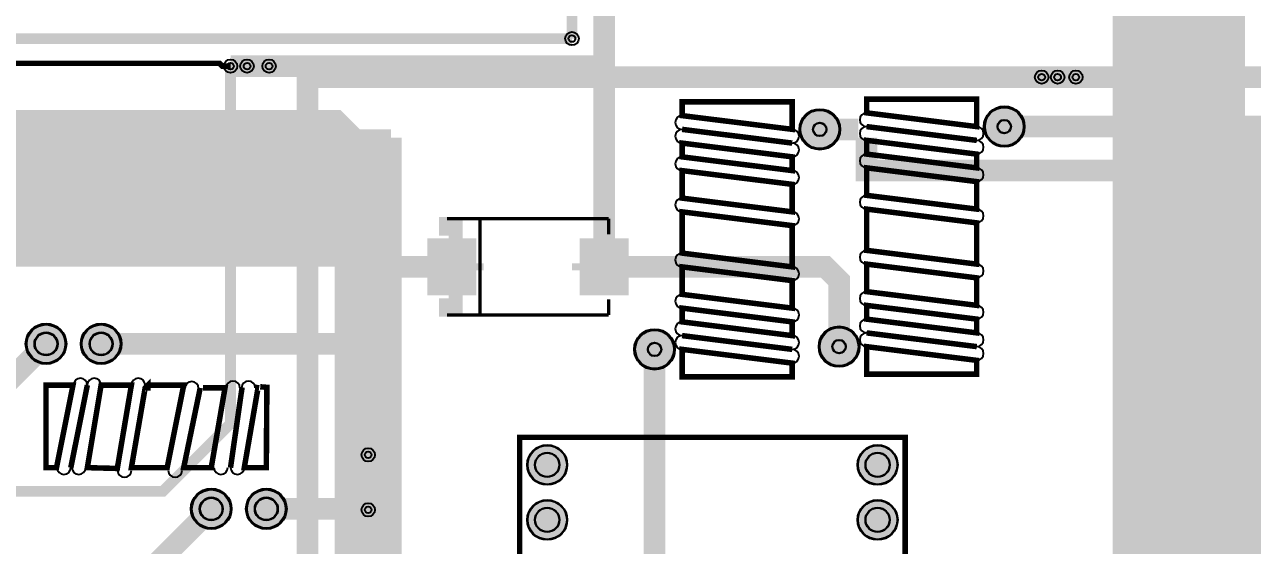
# Model space of a CAD drawing. Header units: millimetres. Extents: x 4 to 167, y 3 to 129.
# Drawn here: x 36.1 to 92.7, y 65.9 to 89.9 of the extents above; entities that cross this region are included whole.
import ezdxf

# ---------------------------------------------------------------- set-up
doc = ezdxf.new("R2010")
doc.units = ezdxf.units.MM
for name, color, linetype, true_color in [('BottomLayer', 7, 'Continuous', 0x0000ff), ('BottomSolderMaskLayer', 7, 'Continuous', 0xaa00ff), ('Document', 7, 'Continuous', 0xffffff), ('Hole', 7, 'Continuous', 0x222222), ('Multi-Layer', 7, 'Continuous', 0xc0c0c0), ('TopLayer', 7, 'Continuous', 0xff0000), ('TopPasteMaskLayer', 7, 'Continuous', 0x808080), ('TopSilkLayer', 7, 'Continuous', 0xffcc00), ('TopSolderMaskLayer', 7, 'Continuous', 0x800080)]:
    doc.layers.add(name, color=color, linetype=linetype, true_color=true_color)

msp = doc.modelspace()

# ---------------------------------------------------------------- hatches: boundary and pattern name
at = {"layer": 'BottomLayer'}
msp.add_hatch(color=256, dxfattribs=at).paths.add_polyline_path([(109.60121920243841, 59.43611887223767), (109.60121920243841, 84.32816865633731), (89.46454152908291, 84.32816865633731), (89.33754127508246, 84.20116840233675), (89.33754127508246, 58.928117856235644)])
at = {"layer": 'BottomSolderMaskLayer'}
for points in [[(80.34036068072139, 85.2171704343408, 1), (82.21996443992892, 85.2171704343408, 1)], [(71.83134366268739, 85.09017018034035, 1), (73.71094742189491, 85.09017018034035, 1)], [(36.144272288544634, 75.18415036830072, 1), (38.02387604775215, 75.18415036830072, 1)], [(38.68427736855477, 75.18415036830072, 1), (40.56388112776228, 75.18415036830072, 1)], [(72.72034544069099, 75.05715011430016, 1), (74.59994919989852, 75.05715011430016, 1)], [(64.21132842265676, 74.93014986029971, 1), (66.09093218186429, 74.93014986029971, 1)], [(59.27272034544061, 69.59613919227832, 1), (61.12352044704081, 69.59613919227832, 1)], [(74.51275082550163, 69.59613919227832, 1), (76.36355092710184, 69.59613919227832, 1)], [(43.76428752857503, 67.56413512827021, 1), (45.643891287782544, 67.56413512827021, 1)], [(46.304292608585165, 67.56413512827021, 1), (48.18389636779268, 67.56413512827021, 1)], [(59.27272034544061, 67.05613411226818, 1), (61.12352044704081, 67.05613411226818, 1)], [(74.51275082550163, 67.05613411226818, 1), (76.36355092710184, 67.05613411226818, 1)]]:
    msp.add_hatch(color=256, dxfattribs=at).paths.add_polyline_path(points)
at = {"layer": 'Document'}
for points in [[(55.659105918211935, 80.8901701803403), (55.659105918211935, 79.8151638303276), (56.30411480822954, 79.8151638303276), (56.30411480822954, 80.8901701803403)], [(56.465354330708806, 79.8151638303276), (56.465354330708806, 77.6651511303022), (56.787858775717496, 77.6651511303022), (56.787858775717496, 79.8151638303276)], [(55.981610363220625, 78.90139700279394), (55.981610363220625, 78.57891795783587), (57.27160274320545, 78.57891795783587), (57.27160274320545, 78.90139700279394)], [(62.63662687325382, 78.90139700279394), (62.63662687325382, 78.57891795783587), (61.34663449326899, 78.57891795783587), (61.34663449326899, 78.90139700279394)], [(55.659105918211935, 76.59014478028962), (55.659105918211935, 77.6651511303022), (56.30411480822954, 77.6651511303022), (56.30411480822954, 76.59014478028962)]]:
    msp.add_hatch(color=256, dxfattribs=at).paths.add_polyline_path(points)
at = {"layer": 'Multi-Layer'}
for points in [[(80.39116078232159, 85.2171704343408, 1), (82.16916433832871, 85.2171704343408, 1)], [(71.88214376428759, 85.09017018034035, 1), (73.66014732029471, 85.09017018034035, 1)], [(36.19507239014484, 75.18415036830072, 1), (37.973075946151944, 75.18415036830072, 1)], [(38.73507747015497, 75.18415036830072, 1), (40.51308102616208, 75.18415036830072, 1)], [(72.7711455422912, 75.05715011430016, 1), (74.54914909829832, 75.05715011430016, 1)], [(64.26212852425697, 74.93014986029971, 1), (66.04013208026409, 74.93014986029971, 1)], [(59.29812039624071, 69.59613919227832, 1), (61.09812039624071, 69.59613919227832, 1)], [(74.53815087630173, 69.59613919227832, 1), (76.33815087630174, 69.59613919227832, 1)], [(43.815087630175235, 67.56413512827021, 1), (45.59309118618234, 67.56413512827021, 1)], [(46.35509271018537, 67.56413512827021, 1), (48.133096266192474, 67.56413512827021, 1)], [(59.29812039624071, 67.05613411226818, 1), (61.09812039624071, 67.05613411226818, 1)], [(74.53815087630173, 67.05613411226818, 1), (76.33815087630174, 67.05613411226818, 1)]]:
    msp.add_hatch(color=256, dxfattribs=at).paths.add_polyline_path(points)
at = {"layer": 'TopLayer'}
for points in [[(29.210058420116866, 78.99415798831592), (29.210058420116866, 85.97917195834384), (50.67310134620266, 85.97917195834384), (51.94310388620784, 84.70916941833877), (51.94310388620784, 78.7401574803149)], [(56.901625603251205, 80.03616967233938), (56.901625603251205, 77.44414528829043), (54.6941071882145, 77.44414528829043), (54.6941071882145, 80.03616967233938)], [(61.71661163322324, 80.03616967233938), (61.71661163322324, 77.44414528829043), (63.92413004825994, 77.44414528829043), (63.92413004825994, 80.03616967233938)]]:
    msp.add_hatch(color=256, dxfattribs=at).paths.add_polyline_path(points)
at = {"layer": 'TopPasteMaskLayer'}
for points in [[(56.901625603251205, 80.03616967233938), (56.901625603251205, 77.44414528829043), (54.6941071882145, 77.44414528829043), (54.6941071882145, 80.03616967233938)], [(61.71661163322324, 80.03616967233938), (61.71661163322324, 77.44414528829043), (63.92413004825994, 77.44414528829043), (63.92413004825994, 80.03616967233938)]]:
    msp.add_hatch(color=256, dxfattribs=at).paths.add_polyline_path(points)
at = {"layer": 'TopSilkLayer'}
for points in [[(55.659105918211935, 81.04257048514091), (55.659105918211935, 80.18856997713999), (55.20190500381, 80.18856997713999), (55.20190500381, 81.04257048514091)], [(55.659105918211935, 76.4377444754889), (55.659105918211935, 77.29174498348993), (55.20190500381, 77.29174498348993), (55.20190500381, 76.4377444754889)]]:
    msp.add_hatch(color=256, dxfattribs=at).paths.add_polyline_path(points)
at = {"layer": 'TopSolderMaskLayer'}
for points in [[(80.34036068072139, 85.2171704343408, 1), (82.21996443992892, 85.2171704343408, 1)], [(71.83134366268739, 85.09017018034035, 1), (73.71094742189491, 85.09017018034035, 1)], [(56.92702711535276, 80.06156997204482), (56.92702711535276, 77.41874498858499), (54.66870801419532, 77.41874498858499), (54.66870801419532, 80.06156997204482)], [(61.691210121121685, 80.06156997204482), (61.691210121121685, 77.41874498858499), (63.949529222279125, 77.41874498858499), (63.949529222279125, 80.06156997204482)], [(36.144272288544634, 75.18415036830072, 1), (38.02387604775215, 75.18415036830072, 1)], [(38.68427736855477, 75.18415036830072, 1), (40.56388112776228, 75.18415036830072, 1)], [(72.72034544069099, 75.05715011430016, 1), (74.59994919989852, 75.05715011430016, 1)], [(64.21132842265676, 74.93014986029971, 1), (66.09093218186429, 74.93014986029971, 1)], [(59.27272034544061, 69.59613919227832, 1), (61.12352044704081, 69.59613919227832, 1)], [(74.51275082550163, 69.59613919227832, 1), (76.36355092710184, 69.59613919227832, 1)], [(43.76428752857503, 67.56413512827021, 1), (45.643891287782544, 67.56413512827021, 1)], [(46.304292608585165, 67.56413512827021, 1), (48.18389636779268, 67.56413512827021, 1)], [(59.27272034544061, 67.05613411226818, 1), (61.12352044704081, 67.05613411226818, 1)], [(74.51275082550163, 67.05613411226818, 1), (76.36355092710184, 67.05613411226818, 1)]]:
    msp.add_hatch(color=256, dxfattribs=at).paths.add_polyline_path(points)

# ---------------------------------------------------------------- linework, layer by layer
at = {"layer": 'BottomLayer'}
for points, const_width in [([(89.33754127508246, 126.11125222250439), (89.33754127508246, 6.223266446532875)], 6.000000000000001), ([(45.59309118618239, 88.01117602235195), (46.355092710185545, 88.01117602235195)], 1), ([(46.355092710185545, 88.01117602235195), (47.3710947421896, 88.01117602235195)], 1), ([(45.59309118618239, 88.01117602235195), (45.59309118618239, 71.50114300228597), (42.67208534417068, 68.58013716027426), (42.463347726695474, 68.37134874269736), (28.321056642113263, 68.37134874269736)], 0.5), ([(83.00447040894073, 87.50317500634992), (49.14909829819658, 87.50317500634992), (49.14909829819658, 29.083058166116302), (47.24409448818892, 29.083058166116302)], 1), ([(83.7411226822453, 87.50317500634992), (83.00452120904242, 87.50317500634992)], 1), ([(84.58216916433844, 87.50317500634992), (83.7411226822453, 87.50317500634992)], 1), ([(51.94310388620784, 70.05986791973578), (51.94310388620784, 85.09017018034035)], 2), ([(109.60121920243841, 84.32816865633731), (89.33754127508246, 84.32816865633731)], 1), ([(51.94310388620784, 67.51986283972565), (51.94310388620784, 70.05986791973578)], 2), ([(40.910083820167756, 60.179070358140734), (40.910083820167756, 63.77012954025906), (44.70408940817879, 67.56413512827021)], 1), ([(51.94310388620784, 64.85285750571495), (51.94310388620784, 67.51986283972565)], 2)]:
    msp.add_lwpolyline(points, dxfattribs=dict(at, const_width=const_width))
at = {"layer": 'BottomSolderMaskLayer'}
for points, const_width in [([(89.33754127508246, 126.11125222250439), (89.33754127508246, 6.223266446532875)], 6.101600203200407), ([(51.94310388620784, 46.736093472186894), (51.94310388620784, 85.09017018034035)], 2.1016002032004066), ([(51.94434848869696, 46.736093472186894), (51.94310388620784, 78.7401574803149)], 2.1016002032004066)]:
    msp.add_lwpolyline(points, dxfattribs=dict(at, const_width=const_width))
for centre, radius in [((81.28016256032515, 85.2171704343408), 0.9398018796037594), ((72.77114554229115, 85.09017018034035), 0.9398018796037594), ((81.28016256032515, 85.2171704343408), 0.3168474908378388), ((72.77114554229115, 85.09017018034035), 0.3168474908378388), ((37.08407416814839, 75.18415036830072), 0.9398018796037594), ((39.62407924815852, 75.18415036830072), 0.9398018796037594), ((73.66014732029475, 75.05715011430016), 0.9398018796037594), ((37.08407416814839, 75.18415036830072), 0.5370296454878625), ((39.62407924815852, 75.18415036830072), 0.5370296454878625), ((65.15113030226053, 74.93014986029971), 0.9398018796037594), ((73.66014732029475, 75.05715011430016), 0.3168474908378388), ((65.15113030226053, 74.93014986029971), 0.3168474908378388), ((60.19812039624071, 69.59613919227832), 0.9254000508001016), ((75.43815087630173, 69.59613919227832), 0.9254000508001016), ((60.19812039624071, 69.59608839217674), 0.5655353117157847), ((75.43812547625089, 69.59608839217674), 0.5655353117157847), ((44.70408940817879, 67.56413512827021), 0.9398018796037594), ((44.70408940817879, 67.56413512827021), 0.5370296454878625), ((47.24409448818892, 67.56413512827021), 0.9398018796037594), ((47.24409448818892, 67.56413512827021), 0.5370296454878625), ((60.19812039624071, 67.05613411226818), 0.9254000508001016), ((75.43815087630173, 67.05613411226818), 0.9254000508001016), ((60.19812039624071, 67.0560833121666), 0.5655353117157847), ((75.43812547625089, 67.0560833121666), 0.5655353117157847)]:
    msp.add_circle(centre, radius, dxfattribs=at)
at = {"layer": 'Hole'}
for centre in [(61.34112268224544, 89.28117856235713), (45.59309118618239, 88.01117602235195), (46.355092710185545, 88.01117602235195), (47.3710947421896, 88.01117602235195), (83.00457200914389, 87.50317500634992), (83.741173482347, 87.50317500634992), (84.58216916433844, 87.50317500634992), (51.94310388620784, 70.0599441198882), (51.94310388620784, 67.51993903987807)]:
    msp.add_circle(centre, 0.15499110998222, dxfattribs=at)
at = {"layer": 'Multi-Layer'}
for centre, radius in [((61.34112268224544, 89.28117856235713), 0.31000762001524007), ((45.59309118618239, 88.01117602235195), 0.31000762001524007), ((46.355092710185545, 88.01117602235195), 0.31000762001524007), ((47.3710947421896, 88.01117602235195), 0.31000762001524007), ((83.00457200914389, 87.50317500634992), 0.31000762001524007), ((83.741173482347, 87.50317500634992), 0.31000762001524007), ((84.58216916433844, 87.50317500634992), 0.31000762001524007), ((81.28016256032515, 85.2171704343408), 0.8890017780035562), ((72.77114554229115, 85.09017018034035), 0.8890017780035562), ((81.28016256032515, 85.2171704343408), 0.2997205994411989), ((72.77114554229115, 85.09017018034035), 0.2997205994411989), ((37.08407416814839, 75.18415036830072), 0.8890017780035562), ((39.62407924815852, 75.18415036830072), 0.8890017780035562), ((73.66014732029475, 75.05715011430016), 0.8890017780035562), ((37.08407416814839, 75.18415036830072), 0.5080010160020321), ((39.62407924815852, 75.18415036830072), 0.5080010160020321), ((65.15113030226053, 74.93014986029971), 0.8890017780035562), ((73.66014732029475, 75.05715011430016), 0.2997205994411989), ((65.15113030226053, 74.93014986029971), 0.2997205994411989), ((51.94310388620784, 70.0599441198882), 0.31000762001524007), ((60.19812039624071, 69.59613919227832), 0.9000000000000001), ((75.43815087630173, 69.59613919227832), 0.9000000000000001), ((60.19812039624071, 69.59608839217674), 0.5500127000254001), ((75.43812547625089, 69.59608839217674), 0.5500127000254001), ((44.70408940817879, 67.56413512827021), 0.8890017780035562), ((44.70408940817879, 67.56413512827021), 0.5080010160020321), ((47.24409448818892, 67.56413512827021), 0.8890017780035562), ((47.24409448818892, 67.56413512827021), 0.5080010160020321), ((51.94310388620784, 67.51993903987807), 0.31000762001524007), ((60.19812039624071, 67.05613411226818), 0.9000000000000001), ((60.19812039624071, 67.0560833121666), 0.5500127000254001), ((75.43815087630173, 67.05613411226818), 0.9000000000000001), ((75.43812547625089, 67.0560833121666), 0.5500127000254001)]:
    msp.add_circle(centre, radius, dxfattribs=at)
at = {"layer": 'TopLayer'}
for points, const_width in [([(61.34112268224544, 89.28117856235713), (61.34112268224544, 95.250190500381), (53.08610617221234, 95.250190500381), (53.08610617221234, 114.63042926085848)], 0.5), ([(62.819405638811304, 78.7401574803149), (62.819405638811304, 95.250190500381), (63.39364998730002, 95.250190500381)], 1), ([(18.415036830073632, 71.31572263144517), (12.319024638049314, 71.31572263144517), (12.319024638049314, 89.28117856235713), (61.34112268224544, 89.28117856235713)], 0.5), ([(46.355092710185545, 88.01117602235195), (45.59309118618239, 88.01117602235195)], 1), ([(47.3710947421896, 88.01117602235195), (46.355092710185545, 88.01117602235195)], 1), ([(62.82047244094497, 78.7401574803149), (62.82047244094497, 88.01117602235195), (47.3710947421896, 88.01117602235195)], 1), ([(22.098044196088495, 81.63957327914648), (13.970027940055843, 81.63957327914648), (13.970027940055843, 88.13817627635251), (45.085090170180365, 88.13817627635251), (45.212090424180815, 88.01117602235195), (45.59309118618239, 88.01117602235195)], 0.25400050800101603), ([(83.7411226822453, 87.50317500634992), (83.00452120904242, 87.50317500634992)], 1), ([(84.58216916433844, 87.50317500634992), (83.7411226822453, 87.50317500634992)], 1), ([(154.9403098806199, 44.66598933197861), (151.85420370840757, 44.66598933197861), (150.87630175260347, 43.688087376174735), (150.87630175260347, 41.529083058166066), (147.8282956565913, 38.48107696215391), (98.1711963423927, 38.48107696215391), (97.2821945643891, 39.370078740157396), (97.2821945643891, 87.50317500634992), (84.58216916433844, 87.50317500634992)], 1), ([(51.94310388620784, 67.56413512827021), (51.94310388620784, 84.70916941833877)], 3.0000000000000004), ([(72.77114554229115, 85.09017018034035), (74.54914909829813, 85.09017018034035)], 1), ([(150.36830073660144, 35.73787147574285), (150.36830073660144, 36.703073406146814), (95.37719075438145, 36.703073406146814), (95.37719075438145, 85.2171704343408), (81.28016256032515, 85.2171704343408)], 1), ([(150.241300482601, 20.49276098552184), (150.241300482601, 22.98704597409187), (146.30429260858523, 22.98704597409187), (146.30429260858523, 34.79806959613916), (93.59918719837447, 34.79806959613916), (93.59918719837447, 83.1851663703327), (74.93014986029971, 83.1851663703327), (74.93014986029971, 84.70916941833877)], 1), ([(25.65405130810268, 78.99415798831592), (51.94310388620784, 78.99415798831592)], 0.5), ([(55.79781559563139, 78.7401574803149), (51.94310388620784, 78.7401574803149)], 1), ([(73.66014732029475, 75.05715011430016), (73.66014732029475, 78.10515621031243), (73.02514605029205, 78.7401574803149), (62.82042164084328, 78.7401574803149)], 1), ([(89.24084328168647, 6.223266446532875), (89.28117856235713, 77.59715519431029)], 3.0000000000000004), ([(33.977647955296106, 70.99314198628394), (33.977647955296106, 72.07772415544821), (37.08407416814839, 75.18415036830072)], 1), ([(39.62407924815852, 75.18415036830072), (51.94310388620784, 75.18415036830072)], 1), ([(65.15113030226053, 74.93014986029971), (65.15113030226053, 62.35712471424938), (71.3284226568453, 56.1798323596646), (71.3284226568453, 50.29210058420108)], 1), ([(51.94310388620784, 67.56413512827021), (51.94310388620784, 6.223012446024882)], 3.0000000000000004), ([(47.24409448818892, 67.56413512827021), (51.94310388620784, 67.56413512827021)], 1)]:
    msp.add_lwpolyline(points, dxfattribs=dict(at, const_width=const_width))
at = {"layer": 'TopSilkLayer', "const_width": 0.25400050800101603}
for points in [[(71.50114300228597, 85.09017018034035), (71.50114300228597, 86.36017272034542), (66.4211328422657, 86.36017272034542), (66.4211328422657, 85.72517145034283), (71.50114300228597, 85.09017018034035)], [(80.01016002031997, 85.2171704343408), (80.01016002031997, 86.48717297434587), (74.93014986029971, 86.48717297434587), (74.93014986029971, 85.85217170434339), (80.01016002031997, 85.2171704343408)], [(71.50114300228597, 83.82016764033528), (66.4211328422657, 84.45516891033776), (66.4211328422657, 83.82016764033528), (71.50114300228597, 83.1851663703327), (71.50114300228597, 83.82016764033528)], [(80.01016002031997, 83.94716789433573), (74.93014986029971, 84.58216916433832), (74.93014986029971, 83.94716789433573), (80.01016002031997, 83.31216662433326), (80.01016002031997, 83.94716789433573)], [(71.50114300228597, 82.5501651003301), (66.4211328422657, 83.1851663703327), (66.4211328422657, 81.91516383032763), (71.50114300228597, 81.28016256032504), (71.50114300228597, 82.5501651003301)], [(80.01016002031997, 82.67716535433067), (74.93014986029971, 83.31216662433326), (74.93014986029971, 82.04216408432808), (80.01016002031997, 81.4071628143256), (80.01016002031997, 82.67716535433067)], [(80.01016002031997, 80.77216154432301), (74.93014986029971, 81.4071628143256), (74.93014986029971, 79.50215900431795), (80.01016002031997, 78.86715773431547), (80.01016002031997, 80.77216154432301)], [(71.50114300228597, 80.64516129032256), (66.4211328422657, 81.28016256032504), (66.4211328422657, 79.3751587503175), (71.50114300228597, 78.7401574803149), (71.50114300228597, 80.64516129032256)], [(71.50114300228597, 78.10515621031243), (66.4211328422657, 78.7401574803149), (66.4211328422657, 77.47015494030984), (71.50114300228597, 76.83515367030725), (71.50114300228597, 78.10515621031243)], [(80.01016002031997, 78.23215646431288), (74.93014986029971, 78.86715773431547), (74.93014986029971, 77.59715519431029), (80.01016002031997, 76.96215392430781), (80.01016002031997, 78.23215646431288)], [(80.01016002031997, 76.32715265430522), (74.93014986029971, 76.96215392430781), (74.93014986029971, 76.32715265430522), (80.01016002031997, 75.69215138430275), (80.01016002031997, 76.32715265430522)], [(71.50114300228597, 76.20015240030477), (66.4211328422657, 76.83515367030725), (66.4211328422657, 76.20015240030477), (71.50114300228597, 75.56515113030218), (71.50114300228597, 76.20015240030477)], [(71.50114300228597, 74.29514859029712), (66.4211328422657, 74.93014986029971), (66.4211328422657, 73.66014732029464), (71.50114300228597, 73.66014732029464), (71.50114300228597, 74.29514859029712)], [(80.01016002031997, 74.42214884429768), (74.93014986029971, 75.05715011430016), (74.93014986029971, 73.78714757429509), (80.01016002031997, 73.78714757429509), (80.01016002031997, 74.42214884429768)], [(37.08407416814839, 73.27914655829306), (37.08407416814839, 69.46913893827787), (37.566675133350145, 69.46913893827787), (38.3286766573533, 73.27914655829306), (37.08407416814839, 73.27914655829306)], [(39.62407924815852, 73.27914655829306), (38.98907797815605, 69.46913893827787), (40.37058674117361, 69.43078486156969), (41.02108204216415, 73.27914655829306), (39.62407924815852, 73.27914655829306)]]:
    msp.add_lwpolyline(points, close=True, dxfattribs=at)
at = {"layer": 'TopSilkLayer'}
for points, const_width in [([(66.4211328422657, 85.09017018034035), (71.50114300228597, 84.45516891033776)], 0.25400050800101603), ([(74.93014986029971, 85.2171704343408), (80.01016002031997, 84.58216916433832)], 0.25400050800101603), ([(63.03535687071371, 80.96637033274067), (55.58288036576096, 80.96637033274067)], 0.15240030480060962), ([(57.10485140970286, 76.51394462788926), (57.10485140970286, 80.96637033274067)], 0.15240030480060962), ([(63.03535687071371, 80.96637033274067), (63.03535687071371, 80.23934467868935)], 0.15240030480060962), ([(63.03535687071371, 76.51394462788926), (63.03535687071371, 77.24097028194046)], 0.15240030480060962), ([(63.03535687071371, 76.51394462788926), (55.58288036576096, 76.51394462788926)], 0.15240030480060962), ([(66.4211328422657, 75.56515113030218), (71.50114300228597, 74.93014986029971)], 0.25400050800101603), ([(74.93014986029971, 75.69215138430275), (80.01016002031997, 75.05715011430016)], 0.25400050800101603), ([(38.22707645415289, 69.46913893827787), (38.98907797815605, 73.27914655829306)], 0.25400050800101603), ([(41.78308356616708, 73.02514605029205), (41.78308356616708, 73.27914655829306), (41.65608331216663, 73.15214630429261), (41.02108204216415, 69.46913893827787), (42.67208534417068, 69.46913893827787), (43.434086868173836, 73.27914655829306), (41.78308356616708, 73.27914655829306)], 0.25400050800101603), ([(44.19608839217676, 73.15214630429261), (43.434086868173836, 69.46913893827787), (44.70408940817879, 69.46913893827787), (45.33909067818149, 73.15214630429261), (44.83108966217924, 73.15214630429261), (44.32308864617721, 73.15214630429261)], 0.25400050800101603), ([(45.59309118618239, 69.46913893827787), (46.12649225298469, 73.17754635509266)], 0.25400050800101603), ([(46.91389382778766, 73.15214630429261), (46.86233172466359, 73.16002032004053), (46.22809245618487, 69.46913893827787), (47.24409448818892, 69.46913893827787), (47.26949453898919, 73.17754635509266), (46.96469392938775, 73.2029464058927)], 0.25400050800101603), ([(58.9281432562866, 9.906070612141207), (58.9281432562866, 70.8660909321818), (76.70812801625607, 70.8660909321818), (76.70812801625607, 9.906070612141207), (58.94312928625868, 9.906070612141207)], 0.25400050800101603)]:
    msp.add_lwpolyline(points, dxfattribs=dict(at, const_width=const_width))
for centre, start, end in [((66.4211328422657, 85.40767081534159), 90, 270), ((66.4211328422657, 85.40767081534159), 90, 270), ((74.93014986029971, 85.53467106934204), 90, 270), ((74.93014986029971, 85.53467106934204), 90, 270), ((66.4211328422657, 84.772669545339), 90, 270), ((71.50114300228597, 84.772669545339), 270, 90), ((74.93014986029971, 84.89966979933956), 90, 270), ((80.01016002031997, 84.89966979933956), 270, 90), ((71.50114300228597, 84.13766827533652), 270, 90), ((80.01016002031997, 84.26466852933697), 270, 90), ((66.4211328422657, 83.50266700533393), 90, 270), ((74.93014986029971, 83.6296672593345), 90, 270), ((80.01016002031997, 82.9946659893319), 270, 90), ((71.50114300228597, 82.86766573533146), 270, 90), ((66.4211328422657, 81.59766319532639), 90, 270), ((74.93014986029971, 81.72466344932684), 90, 270), ((71.50114300228597, 80.9626619253238), 270, 90), ((80.01016002031997, 81.08966217932436), 270, 90), ((66.4211328422657, 79.05765811531614), 90, 270), ((74.93014986029971, 79.18465836931671), 90, 270), ((71.50114300228597, 78.42265684531367), 270, 90), ((80.01016002031997, 78.54965709931412), 270, 90), ((74.93014986029971, 77.27965455930905), 90, 270), ((66.4211328422657, 77.1526543053086), 90, 270), ((71.50114300228597, 76.51765303530601), 270, 90), ((80.01016002031997, 76.64465328930658), 270, 90), ((66.4211328422657, 75.88265176530354), 90, 270), ((74.93014986029971, 76.00965201930399), 90, 270), ((66.4211328422657, 75.24765049530095), 90, 270), ((71.50114300228597, 75.24765049530095), 270, 90), ((74.93014986029971, 75.3746507493014), 90, 270), ((80.01016002031997, 75.3746507493014), 270, 90), ((71.50114300228597, 74.61264922529836), 270, 90), ((80.01016002031997, 74.73964947929892), 270, 90), ((38.671577343154695, 73.27914655829306), 0, 180), ((39.30657861315717, 73.27914655829306), 0, 180), ((41.33858267716528, 73.27914655829306), 0, 180), ((43.80238760477528, 73.12674625349246), 0, 180), ((45.707391414782705, 73.15214630429261), 0, 180), ((46.41859283718577, 73.15214630429261), 0, 180), ((37.90957581915177, 69.46913893827787), 180, 0), ((38.595377190754334, 69.46913893827787), 180, 0), ((40.7035814071628, 69.3421386842773), 180, 0), ((43.04038608077212, 69.3421386842773), 180, 0), ((45.14859029718059, 69.46913893827787), 180, 0), ((45.91059182118374, 69.46913893827787), 180, 0)]:
    msp.add_arc(centre, 0.31750063500127, start, end, dxfattribs=at)
at = {"layer": 'TopSolderMaskLayer'}
for points, const_width in [([(51.94310388620784, 67.56413512827021), (51.94310388620784, 84.70916941833877)], 3.101600203200407), ([(89.02717805435623, 6.223266446532875), (89.15417830835668, 77.59702819405629)], 3.5100076200152404), ([(51.94310388620784, 67.56413512827021), (51.94310388620784, 6.223266446532875)], 3.101600203200407)]:
    msp.add_lwpolyline(points, dxfattribs=dict(at, const_width=const_width))
for centre, radius in [((81.28016256032515, 85.2171704343408), 0.9398018796037594), ((72.77114554229115, 85.09017018034035), 0.9398018796037594), ((81.28016256032515, 85.2171704343408), 0.3168474908378388), ((72.77114554229115, 85.09017018034035), 0.3168474908378388), ((37.08407416814839, 75.18415036830072), 0.9398018796037594), ((39.62407924815852, 75.18415036830072), 0.9398018796037594), ((73.66014732029475, 75.05715011430016), 0.9398018796037594), ((37.08407416814839, 75.18415036830072), 0.5370296454878625), ((39.62407924815852, 75.18415036830072), 0.5370296454878625), ((65.15113030226053, 74.93014986029971), 0.9398018796037594), ((73.66014732029475, 75.05715011430016), 0.3168474908378388), ((65.15113030226053, 74.93014986029971), 0.3168474908378388), ((60.19812039624071, 69.59613919227832), 0.9254000508001016), ((75.43815087630173, 69.59613919227832), 0.9254000508001016), ((60.19812039624071, 69.59608839217674), 0.5655353117157847), ((75.43812547625089, 69.59608839217674), 0.5655353117157847), ((44.70408940817879, 67.56413512827021), 0.9398018796037594), ((44.70408940817879, 67.56413512827021), 0.5370296454878625), ((47.24409448818892, 67.56413512827021), 0.9398018796037594), ((47.24409448818892, 67.56413512827021), 0.5370296454878625), ((60.19812039624071, 67.05613411226818), 0.9254000508001016), ((75.43815087630173, 67.05613411226818), 0.9254000508001016), ((60.19812039624071, 67.0560833121666), 0.5655353117157847), ((75.43812547625089, 67.0560833121666), 0.5655353117157847)]:
    msp.add_circle(centre, radius, dxfattribs=at)

doc.saveas('drawing.dxf')
